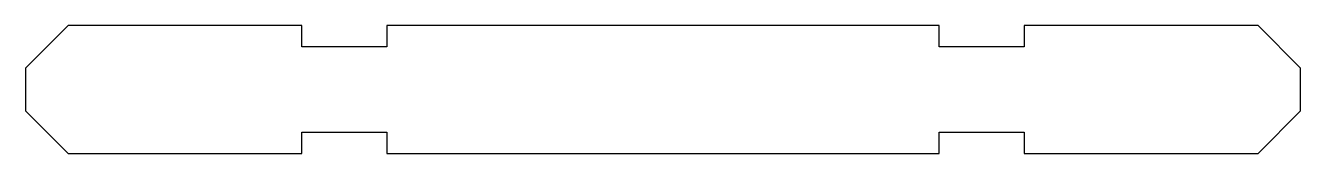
# Model space of a CAD drawing. Header units: millimetres. Extents: x 0 to 300, y -30 to 0.
import ezdxf

# ---------------------------------------------------------------- set-up
doc = ezdxf.new("R2010")
doc.units = ezdxf.units.MM

msp = doc.modelspace()

# ---------------------------------------------------------------- linework, layer by layer
at = {"color": 7, "linetype": 'Continuous', "lineweight": 25}
for p, q in [((10, 0), (0, -10)), ((65, 0), (10, 0)), ((65, -5), (65, 0)), ((215, 0), (85, 0)), ((85, 0), (85, -5)), ((215, -5), (215, 0)), ((290, 0), (235, 0)), ((235, 0), (235, -5)), ((300, -10), (290, 0)), ((85, -5), (65, -5)), ((235, -5), (215, -5)), ((0, -10), (0, -20)), ((300, -20), (300, -10)), ((0, -20), (10, -30)), ((290, -30), (300, -20)), ((65, -30), (65, -25)), ((65, -25), (85, -25)), ((85, -25), (85, -30)), ((215, -30), (215, -25)), ((215, -25), (235, -25)), ((235, -25), (235, -30)), ((10, -30), (65, -30)), ((85, -30), (215, -30)), ((235, -30), (290, -30))]:
    msp.add_line(p, q, dxfattribs=at)

doc.saveas('drawing.dxf')
